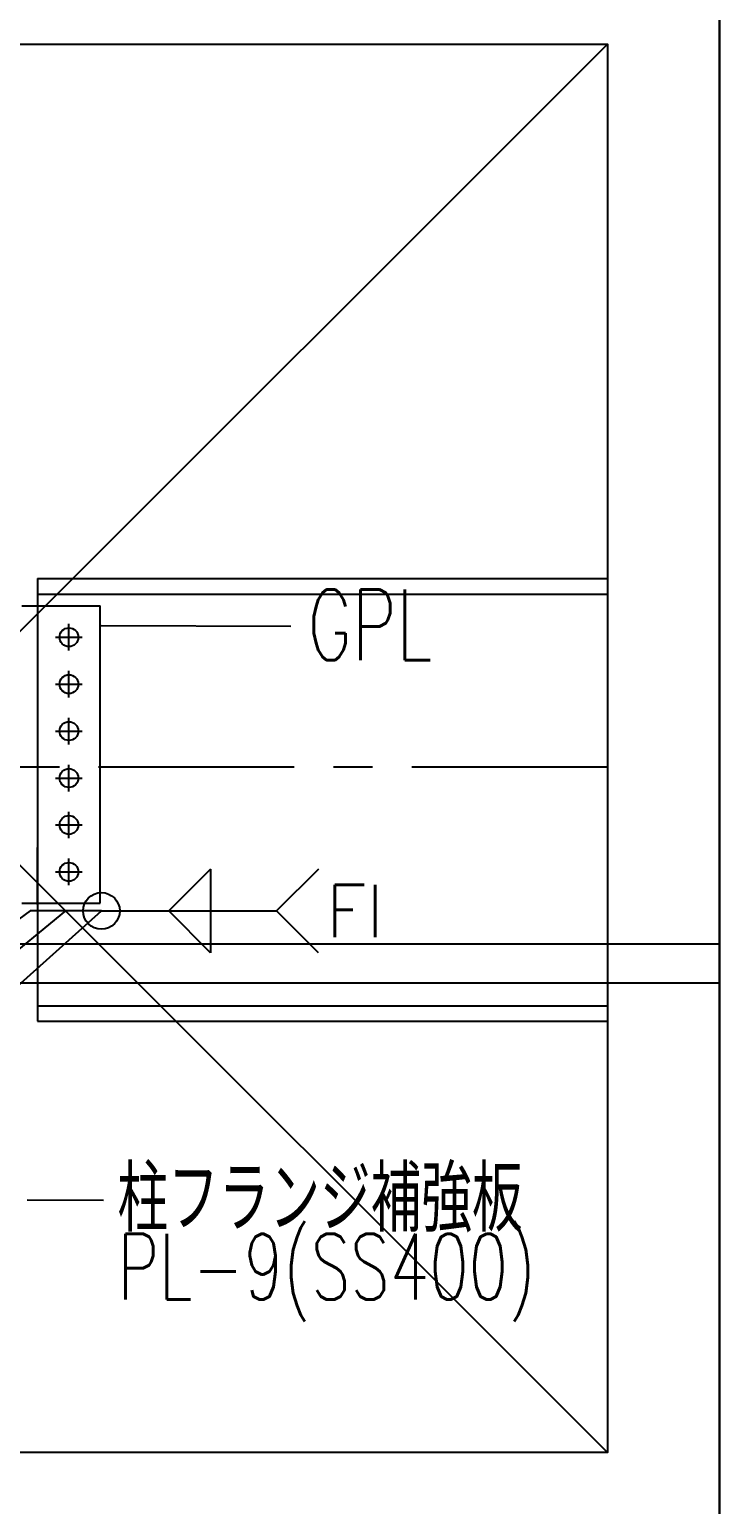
# Model space of a CAD drawing. Extents: x -668440 to 1010955, y -1678500 to 210463.
# Drawn here: x -368446 to -359633, y -903745 to -884890 of the extents above; entities that cross this region are included whole.
import ezdxf
from ezdxf.enums import TextEntityAlignment as Align

# ---------------------------------------------------------------- set-up
doc = ezdxf.new("R2010")
doc.units = 0
doc.header["$MEASUREMENT"] = 0
doc.linetypes.add('CENTER', pattern=[2, 1.25, -0.25, 0.25, -0.25])
doc.layers.get('0').update_dxf_attribs({"color": 3, "linetype": 'CONTINUOUS'})
doc.layers.add('00_ADDL', color=253, linetype='CONTINUOUS', plot=False)
for name, color, linetype in [('098', 7, 'CONTINUOUS'), ('100', 5, 'CENTER'), ('_1-1_L-CL', 3, 'CONTINUOUS'), ('_1-3_L-CS', 1, 'CONTINUOUS'), ('_1-B_TXT1', 3, 'CONTINUOUS'), ('_5-6_GS-M', 6, 'CONTINUOUS'), ('_B-2_PL-M', 3, 'CONTINUOUS'), ('_B-6_BN-M', 3, 'CONTINUOUS')]:
    doc.layers.add(name, color=color, linetype=linetype)
doc.styles.add('DRACAD', font='txt', dxfattribs={"width": 0.85, "bigfont": 'extfont2'})
doc.styles.add('S030', font='simplex.shx', dxfattribs={"width": 0.8, "bigfont": 'extfont2.shx'})

# ---------------------------------------------------------------- blocks, each defined once
blk = doc.blocks.new('剛接合部C1Y')
at = {"layer": '00_ADDL'}
for p, q in [((-203033.16853, -397002.59222), (-203033.16853, -392142.59222)), ((-204976.2444, -393132.59222), (-203176.2444, -394932.59222)), ((-203176.2444, -393132.59222), (-204976.2444, -394932.59222)), ((-205915.2444, -394282.59222), (-203033.16853, -394282.59222)), ((-205915.2444, -394332.59222), (-203033.16853, -394332.59222))]:
    blk.add_line(p, q, dxfattribs=at)
blk.add_lwpolyline([(-204976.2444, -394932.59222), (-204976.2444, -393132.59222), (-203176.2444, -393132.59222), (-203176.2444, -394932.59222)], close=True, dxfattribs=at)
at = {"layer": '100', "linetype": 'CENTER', "ltscale": 200}
blk.add_line((-203176.2444, -394056.59222), (-208976.2444, -394056.59222), dxfattribs=at)
at = {"layer": '_1-1_L-CL'}
blk.add_line((-203033.16853, -392142.59222), (-203033.16853, -399027.59222), dxfattribs=at)
at = {"layer": '_1-3_L-CS'}
for p, q in [((-203823.02125, -393875.77574), (-203580.51765, -393876.38704)), ((-203917.42923, -394609.90915), (-203820.13636, -394610.21481))]:
    blk.add_line(p, q, dxfattribs=at)
at = {"layer": '_1-3_L-CS', "transparency": 33554661}
for p, q in [((-203683.15982, -394187.16219), (-203736.49315, -394240.49553)), ((-203683.15982, -394187.16219), (-203683.15982, -394293.82886)), ((-203545.56312, -394187.16219), (-203598.89646, -394240.49553)), ((-203913.71306, -394240.49553), (-204120.7444, -394391.40834)), ((-204066.89145, -394403.14007), (-203868.1997, -394240.49553)), ((-203822.68634, -394240.49553), (-203913.71306, -394240.49553)), ((-203683.15982, -394293.82886), (-203736.49315, -394240.49553)), ((-203545.56312, -394293.82886), (-203598.89646, -394240.49553))]:
    blk.add_line(p, q, dxfattribs=at)
at = {"layer": '_1-3_L-CS'}
blk.add_lwpolyline([(-203942.2444, -394347.61669), (-203822.68634, -394240.49553), (-203598.89646, -394240.49553)], dxfattribs=at)
blk.add_circle((-203822.68634, -394240.49553), 23.47939, dxfattribs=at)
at = {"layer": '_5-6_GS-M'}
for p, q in [((-203904.13178, -393815.59222), (-203175.13178, -393815.59222)), ((-203904.13178, -393815.59222), (-203904.13178, -394381.59222)), ((-203904.13178, -393835.59222), (-203175.13178, -393835.59222)), ((-203904.13178, -394232.09223), (-203904.13178, -394159.59222)), ((-203904.13178, -394361.59222), (-203175.13178, -394361.59222)), ((-203904.13178, -394381.59222), (-203175.13178, -394381.59222))]:
    blk.add_line(p, q, dxfattribs=at)
at = {"layer": '_B-2_PL-M'}
for p in [(-203924.13176, -393850.59222), (-203824.13176, -394230.59222)]:
    blk.add_line(p, (-203824.13176, -393850.59222), dxfattribs=at)
at = {"layer": '_B-6_BN-M'}
for p, q in [((-203864.13176, -393907.59222), (-203864.13176, -393873.59222)), ((-203881.13176, -393890.59222), (-203847.13176, -393890.59222)), ((-203864.13176, -393967.59222), (-203864.13176, -393933.59222)), ((-203881.13176, -393950.59222), (-203847.13176, -393950.59222)), ((-203864.13176, -394027.59222), (-203864.13176, -393993.59222)), ((-203881.13176, -394010.59222), (-203847.13176, -394010.59222)), ((-203864.13176, -394087.59222), (-203864.13176, -394053.59222)), ((-203881.13176, -394070.59222), (-203847.13176, -394070.59222)), ((-203864.13176, -394147.59222), (-203864.13176, -394113.59222)), ((-203881.13176, -394130.59222), (-203847.13176, -394130.59222)), ((-203864.13176, -394207.59222), (-203864.13176, -394173.59222)), ((-203881.13176, -394190.59222), (-203847.13176, -394190.59222)), ((-203924.13178, -394230.59222), (-203824.13176, -394230.59222))]:
    blk.add_line(p, q, dxfattribs=at)
for centre in [(-203864.13176, -393890.59222), (-203864.13176, -393950.59222), (-203864.13176, -394010.59222), (-203864.13176, -394070.59222), (-203864.13176, -394130.59222), (-203864.13176, -394190.59222)]:
    blk.add_circle(centre, 12, dxfattribs=at)
at = {"layer": '098', "color": 3, "linetype": 'Continuous', "style": 'DRACAD'}
blk.add_text('FI', height=66.666667, dxfattribs=at).set_placement((-203535.73855, -394240.49553), align=Align.MIDDLE_LEFT)
at = {"layer": '_1-B_TXT1', "color": 3, "style": 'S030', "width": 0.7}
for s, height, p in [('GPL', 90, (-203559.3245, -393874.7382)), ('柱フランジ補強板', 84, (-203802.08133, -394608.56596)), ('PL-9(SS400)', 84, (-203802.08133, -394695.20494))]:
    blk.add_text(s, height=height, dxfattribs=at).set_placement(p, align=Align.MIDDLE_LEFT)

msp = doc.modelspace()

# ---------------------------------------------------------------- block references
at = {"xscale": 10, "yscale": 10, "zscale": 10}
msp.add_blockref('剛接合部C1Y', (1670698.6842, 3046247.35843, 5600), dxfattribs=at)

doc.saveas('drawing.dxf')
